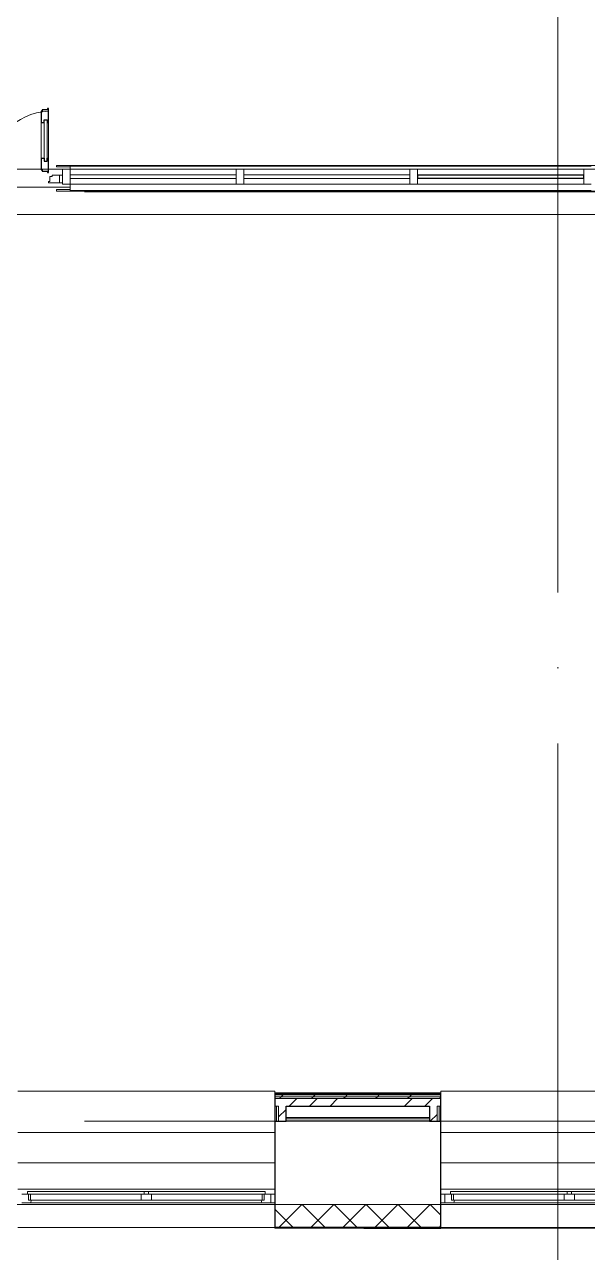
# Model space of a CAD drawing. Header units: millimetres. Extents: x -1073752 to 1436911, y -1379358 to 94781.
# Drawn here: x -901979 to -898253, y -1131856 to -1123731 of the extents above; entities that cross this region are included whole.
import ezdxf

# ---------------------------------------------------------------- set-up
doc = ezdxf.new("R2010")
doc.units = ezdxf.units.MM
doc.linetypes.add('ADSK_Линия сетки', pattern=[25, 20, -2.5, 0, -2.5])
doc.linetypes.add('ADSK_Сверху', pattern=[450, 300, -150])
for name, color, linetype, lineweight in [('_ Окна', 7, 'Continuous', 9), ('Витраж', 7, 'Continuous', 9), ('Двери', 252, 'Continuous', 9), ('Ограждение', 252, 'Continuous', 9), ('Окна', 7, 'Continuous', 9), ('Оси', 252, 'Continuous', 9), ('Панели витража', 7, 'Continuous', 9), ('Стены внутренние', 7, 'Continuous', 18), ('Стены наружные', 7, 'Continuous', 18), ('Стены разрез', 7, 'Continuous', 30), ('Стены штриховка', 7, 'Continuous', 9)]:
    doc.layers.add(name, color=color, linetype=linetype, lineweight=lineweight)
doc.layers.add('Двери открывание', color=7, linetype='Continuous', lineweight=9, true_color=0xc0c0c0)
doc.layers.add('Линии', color=7, linetype='Continuous', lineweight=9, true_color=0x00a600)

# ---------------------------------------------------------------- blocks, each defined once
blk = doc.blocks.new('3 этаж')
at = {"layer": '_ Окна', "color": 251, "lineweight": 18, "true_color": 0x636466}
for p, q in [((264633.8, -18245.4), (264595.8, -18245.4)), ((264641.8, -18286.4), (264641.8, -18245.4)), ((266199.8, -18245.4), (266199.8, -18286.4)), ((266245.8, -18245.4), (266207.8, -18245.4)), ((266245.8, -18303.4), (266245.8, -18245.4)), ((267433.8, -18245.4), (267395.8, -18245.4)), ((267395.8, -18245.4), (267395.8, -18303.4)), ((267441.8, -18286.4), (267441.8, -18245.4)), ((264595.8, -18303.4), (264655.2, -18303.4)), ((264653.8, -18286.4), (264641.8, -18286.4)), ((264655.2, -18303.4), (264659.8, -18286.4)), ((266181.8, -18286.4), (266186.3, -18303.4)), ((266186.3, -18303.4), (266245.8, -18303.4)), ((266199.8, -18286.4), (266187.8, -18286.4)), ((267395.8, -18303.4), (267455.2, -18303.4)), ((267453.8, -18286.4), (267441.8, -18286.4)), ((267455.2, -18303.4), (267459.8, -18286.4))]:
    blk.add_line(p, q, dxfattribs=at)
at = {"layer": '_ Окна', "color": 251, "true_color": 0x636466}
for p, q in [((266270.8, -18245.4), (266245.8, -18245.4)), ((266245.8, -18245.4), (266245.8, -18303.4)), ((267395.8, -18245.4), (267370.8, -18245.4)), ((267395.8, -18303.4), (267395.8, -18245.4)), ((266245.8, -18303.4), (266270.8, -18303.4)), ((267370.8, -18303.4), (267395.8, -18303.4))]:
    blk.add_line(p, q, dxfattribs=at)
at = {"layer": 'Витраж', "color": 251, "lineweight": 18, "true_color": 0x636466, "extrusion": (0, 0, -1)}
for p, q in [((264915.8, -11463.4), (264865.8, -11463.4)), ((264865.8, -11463.4), (264865.8, -11503.4)), ((264915.8, -11563.4), (264915.8, -11463.4)), ((266065.8, -11463.4), (266015.8, -11463.4)), ((266015.8, -11463.4), (266015.8, -11563.4)), ((266065.8, -11563.4), (266065.8, -11463.4)), ((267215.8, -11463.4), (267165.8, -11463.4)), ((267165.8, -11463.4), (267165.8, -11563.4)), ((267215.8, -11563.4), (267215.8, -11463.4)), ((268365.8, -11463.4), (268315.8, -11463.4)), ((268315.8, -11463.4), (268315.8, -11563.4)), ((264865.8, -11553.4), (264865.8, -11563.4)), ((264865.8, -11563.4), (264915.8, -11563.4)), ((266015.8, -11563.4), (266065.8, -11563.4)), ((267165.8, -11563.4), (267215.8, -11563.4)), ((268315.8, -11563.4), (268365.8, -11563.4))]:
    blk.add_line(p, q, dxfattribs=at)
at = {"layer": 'Витраж', "color": 251, "true_color": 0x636466}
for p, q in [((266015.8, -11463.4), (264915.8, -11463.4)), ((267165.8, -11463.4), (266065.8, -11463.4)), ((268315.8, -11463.4), (267215.8, -11463.4)), ((266015.8, -11563.4), (264915.8, -11563.4)), ((267165.8, -11563.4), (266065.8, -11563.4)), ((268315.8, -11563.4), (267215.8, -11563.4))]:
    blk.add_line(p, q, dxfattribs=at)
at = {"layer": 'Двери', "color": 251, "lineweight": 30, "true_color": 0x636466}
for p, q in [((264731.8, -11079.4), (264723.8, -11079.4)), ((264723.8, -11079.4), (264723.8, -11155.4)), ((264765.8, -11070.4), (264731.8, -11070.4)), ((264731.8, -11070.4), (264731.8, -11079.4)), ((264773.8, -11061.4), (264765.8, -11061.4)), ((264765.8, -11061.4), (264765.8, -11070.4)), ((264773.8, -11155.4), (264773.8, -11061.4)), ((264723.8, -11155.4), (264743.8, -11155.4)), ((264743.8, -11155.4), (264743.8, -11137.4)), ((264743.8, -11137.4), (264764.8, -11137.4)), ((264764.8, -11137.4), (264764.8, -11155.4)), ((264764.8, -11155.4), (264773.8, -11155.4)), ((264723.8, -11391.4), (264723.8, -11467.4)), ((264723.8, -11391.4), (264743.8, -11391.4)), ((264743.8, -11391.4), (264743.8, -11409.4)), ((264743.8, -11409.4), (264764.8, -11409.4)), ((264764.8, -11391.4), (264773.8, -11391.4)), ((264764.8, -11409.4), (264764.8, -11391.4)), ((264773.8, -11485.4), (264773.8, -11391.4)), ((264723.8, -11467.4), (264731.8, -11467.4)), ((264731.8, -11467.4), (264731.8, -11476.4)), ((264731.8, -11476.4), (264765.8, -11476.4)), ((264765.8, -11476.4), (264765.8, -11485.4)), ((264765.8, -11485.4), (264773.8, -11485.4))]:
    blk.add_line(p, q, dxfattribs=at)
at = {"layer": 'Двери', "color": 251, "true_color": 0x636466}
for p, q in [((264723.8, -11155.4), (264723.8, -11391.4)), ((264743.8, -11409.4), (264743.8, -11137.4)), ((264743.8, -11137.4), (264764.8, -11137.4)), ((264764.8, -11137.4), (264764.8, -11409.4)), ((264773.8, -11391.4), (264773.8, -11155.4)), ((264764.8, -11409.4), (264743.8, -11409.4)), ((264796.8, -11511.4), (264782.8, -11511.4)), ((264782.8, -11511.4), (264782.8, -11545.4)), ((264796.8, -11503.4), (264796.8, -11511.4)), ((264845.8, -11503.4), (264796.8, -11503.4)), ((264865.8, -11503.4), (264845.8, -11503.4)), ((264845.8, -11503.4), (264845.8, -11553.4)), ((264845.8, -11553.4), (264845.8, -11503.4)), ((264865.8, -11553.4), (264865.8, -11503.4)), ((264782.8, -11545.4), (264773.8, -11545.4)), ((264773.8, -11545.4), (264773.8, -11553.4)), ((264773.8, -11553.4), (264845.8, -11553.4)), ((264845.8, -11553.4), (264865.8, -11553.4))]:
    blk.add_line(p, q, dxfattribs=at)
at = {"layer": 'Двери открывание', "color": 251, "true_color": 0x636466}
blk.add_arc((264791.8, -11485.4), 406, 92.54104, 180, dxfattribs=at)
at = {"layer": 'Линии', "color": 251, "linetype": 'ADSK_Сверху', "ltscale": 200, "true_color": 0x636466}
for p, q in [((294550.8, -11463.4), (261340.8, -11463.4)), ((294550.8, -11763.4), (261340.8, -11763.4))]:
    blk.add_line(p, q, dxfattribs=at)
at = {"layer": 'Ограждение', "color": 251, "true_color": 0x636466}
for p, q in [((264825.8, -11448.4), (264825.8, -11438.4)), ((270160.8, -11438.4), (264825.8, -11438.4)), ((264825.8, -11448.4), (264915.8, -11448.4)), ((264825.8, -11608.4), (264825.8, -11598.4)), ((264915.8, -11598.4), (264825.8, -11598.4)), ((264825.8, -11608.4), (268570.8, -11608.4)), ((264570.8, -17563.4), (266270.8, -17563.4)), ((266270.8, -17563.4), (266270.8, -17578.4)), ((267370.8, -17578.4), (267370.8, -17563.4)), ((267370.8, -17563.4), (269070.8, -17563.4)), ((267295.8, -17738.4), (266345.8, -17738.4)), ((264570.8, -17838.4), (266270.8, -17838.4)), ((267370.8, -17838.4), (269070.8, -17838.4)), ((264570.8, -18038.4), (266270.8, -18038.4)), ((267370.8, -18038.4), (269070.8, -18038.4)), ((264570.8, -18213.4), (266270.8, -18213.4)), ((267370.8, -18213.4), (269070.8, -18213.4))]:
    blk.add_line(p, q, dxfattribs=at)
at = {"layer": 'Окна', "color": 251, "true_color": 0x636466}
for p, q in [((264633.8, -18228.4), (265405.8, -18228.4)), ((264633.8, -18245.4), (264633.8, -18228.4)), ((265405.8, -18245.4), (264633.8, -18245.4)), ((264653.8, -18286.4), (264653.8, -18245.4)), ((265385.8, -18245.4), (265385.8, -18286.4)), ((265405.8, -18228.4), (265435.8, -18228.4)), ((265405.8, -18228.4), (265405.8, -18245.4)), ((265435.8, -18245.4), (265405.8, -18245.4)), ((265435.8, -18228.4), (266207.8, -18228.4)), ((265435.8, -18245.4), (265435.8, -18228.4)), ((266207.8, -18245.4), (265435.8, -18245.4)), ((265455.8, -18286.4), (265455.8, -18245.4)), ((266187.8, -18245.4), (266187.8, -18286.4)), ((266207.8, -18228.4), (266207.8, -18245.4)), ((267433.8, -18228.4), (268205.8, -18228.4)), ((267433.8, -18245.4), (267433.8, -18228.4)), ((268205.8, -18245.4), (267433.8, -18245.4)), ((267453.8, -18286.4), (267453.8, -18245.4)), ((268185.8, -18245.4), (268185.8, -18286.4)), ((268205.8, -18228.4), (268235.8, -18228.4)), ((268205.8, -18228.4), (268205.8, -18245.4)), ((268235.8, -18245.4), (268205.8, -18245.4)), ((268235.8, -18228.4), (269007.8, -18228.4)), ((268235.8, -18245.4), (268235.8, -18228.4)), ((269007.8, -18245.4), (268235.8, -18245.4)), ((268255.8, -18286.4), (268255.8, -18245.4)), ((265385.8, -18286.4), (264653.8, -18286.4)), ((264655.2, -18303.4), (266186.3, -18303.4)), ((265455.8, -18286.4), (265385.8, -18286.4)), ((266187.8, -18286.4), (265455.8, -18286.4)), ((268185.8, -18286.4), (267453.8, -18286.4)), ((267455.2, -18303.4), (268986.3, -18303.4)), ((268255.8, -18286.4), (268185.8, -18286.4)), ((268987.8, -18286.4), (268255.8, -18286.4))]:
    blk.add_line(p, q, dxfattribs=at)
at = {"layer": 'Оси', "color": 251, "linetype": 'ADSK_Линия сетки', "ltscale": 200, "true_color": 0x636466}
for p, q in [((268145.8, -263.4), (268145.8, -30119.6)), ((314013.1, -11613.4), (237073.5, -11613.4)), ((314013.1, -17763.4), (237073.5, -17763.4))]:
    blk.add_line(p, q, dxfattribs=at)
at = {"layer": 'Панели витража', "color": 251, "lineweight": 18, "true_color": 0x636466}
for p, q in [((266015.8, -11500.9), (264915.8, -11500.9)), ((264915.8, -11500.9), (264915.8, -11525.9)), ((264915.8, -11525.9), (266015.8, -11525.9)), ((266015.8, -11525.9), (266015.8, -11500.9)), ((267165.8, -11500.9), (266065.8, -11500.9)), ((266065.8, -11500.9), (266065.8, -11525.9)), ((266065.8, -11525.9), (267165.8, -11525.9)), ((267165.8, -11525.9), (267165.8, -11500.9))]:
    blk.add_line(p, q, dxfattribs=at)
at = {"layer": 'Стены внутренние', "color": 251, "lineweight": 30, "true_color": 0x636466}
for p, q in [((266270.8, -17763.4), (266270.8, -18465.4)), ((267295.8, -17763.4), (266345.8, -17763.4)), ((267370.8, -18465.4), (267370.8, -17763.4)), ((266270.8, -18465.4), (267370.8, -18465.4))]:
    blk.add_line(p, q, dxfattribs=at)
at = {"layer": 'Стены внутренние', "color": 251, "true_color": 0x636466}
for p, q in [((267370.8, -18313.4), (243595.8, -18313.4)), ((271900.8, -18313.4), (266270.8, -18313.4)), ((266270.8, -18465.4), (264570.8, -18465.4)), ((269070.8, -18465.4), (267370.8, -18465.4))]:
    blk.add_line(p, q, dxfattribs=at)
at = {"layer": 'Стены внутренние', "color": 251, "linetype": 'Continuous', "lineweight": 9, "true_color": 0x636466}
for p, q in [((266389.6, -18463.4), (266270.8, -18344.7)), ((266300.1, -18463.4), (266450.1, -18313.4)), ((266601.7, -18463.4), (266451.7, -18313.4)), ((266512.2, -18463.4), (266662.2, -18313.4)), ((266813.8, -18463.4), (266663.8, -18313.4)), ((266724.4, -18463.4), (266874.4, -18313.4)), ((267025.9, -18463.4), (266875.9, -18313.4)), ((266936.5, -18463.4), (267086.5, -18313.4)), ((267238.1, -18463.4), (267088.1, -18313.4)), ((267148.6, -18463.4), (267298.6, -18313.4)), ((267370.8, -18384), (267300.2, -18313.4)), ((266387.3, -18463.4), (266386.1, -18465.4)), ((267229.2, -18465.4), (267228.1, -18463.4)), ((267360.8, -18463.4), (267368.8, -18455.4))]:
    blk.add_line(p, q, dxfattribs=at)
at = {"layer": 'Стены наружные', "color": 251, "true_color": 0x636466}
for p, q in [((264915.8, -11443.4), (264915.8, -11463.4)), ((264915.8, -11443.4), (268365.8, -11443.4)), ((263507.8, -11463.4), (264723.8, -11463.4)), ((264773.8, -11463.4), (264865.8, -11463.4)), ((264915.8, -11583.4), (263320.8, -11583.4)), ((264915.8, -11563.4), (264915.8, -11603.4)), ((268365.8, -11603.4), (264915.8, -11603.4)), ((266345.8, -17748.4), (267295.8, -17748.4)), ((266270.8, -18470.4), (266270.8, -18465.4)), ((266860.8, -18470.4), (266270.8, -18470.4)), ((269070.8, -18470.4), (267370.8, -18470.4))]:
    blk.add_line(p, q, dxfattribs=at)
at = {"layer": 'Стены наружные', "color": 251, "lineweight": 30, "true_color": 0x636466}
for p, q in [((267370.8, -17578.4), (266270.8, -17578.4)), ((266270.8, -17578.4), (266270.8, -17763.4)), ((267370.8, -17763.4), (267370.8, -17578.4)), ((266345.8, -17663.4), (267295.8, -17663.4)), ((266345.8, -17763.4), (266345.8, -17663.4)), ((267295.8, -17663.4), (267295.8, -17763.4)), ((266270.8, -17763.4), (266345.8, -17763.4)), ((267295.8, -17763.4), (267370.8, -17763.4)), ((266860.8, -18465.4), (266860.8, -18470.4)), ((266860.8, -18470.4), (267370.8, -18470.4)), ((267370.8, -18465.4), (267370.8, -18470.4))]:
    blk.add_line(p, q, dxfattribs=at)
at = {"layer": 'Стены наружные', "color": 251, "linetype": 'Continuous', "lineweight": 9, "true_color": 0x636466}
for p, q in [((266301.6, -17613.4), (266314.1, -17600.9)), ((266314.1, -17600.9), (266326.6, -17588.4)), ((266326.6, -17588.4), (266331.6, -17583.4)), ((266331.6, -17583.4), (266336.6, -17578.4)), ((266366.9, -17663.4), (266416.9, -17613.4)), ((266402.3, -17583.4), (266407.3, -17578.4)), ((266473, -17583.4), (266478, -17578.4)), ((266501.9, -17663.4), (266551.9, -17613.4)), ((266513.7, -17613.4), (266526.2, -17600.9)), ((266526.2, -17600.9), (266538.7, -17588.4)), ((266543.7, -17583.4), (266548.7, -17578.4)), ((266614.4, -17583.4), (266619.4, -17578.4)), ((266636.8, -17663.4), (266686.8, -17613.4)), ((266685.1, -17583.4), (266690.1, -17578.4)), ((266725.8, -17613.4), (266738.3, -17600.9)), ((266738.3, -17600.9), (266750.8, -17588.4)), ((266750.8, -17588.4), (266755.8, -17583.4)), ((266755.8, -17583.4), (266760.8, -17578.4)), ((266826.5, -17583.4), (266831.5, -17578.4)), ((266897.3, -17583.4), (266902.3, -17578.4)), ((266938, -17613.4), (266950.5, -17600.9)), ((266950.5, -17600.9), (266963, -17588.4)), ((266968, -17583.4), (266973, -17578.4)), ((267038.7, -17583.4), (267043.7, -17578.4)), ((267109.4, -17583.4), (267114.4, -17578.4)), ((267130.3, -17663.4), (267180.3, -17613.4)), ((267150.1, -17613.4), (267162.6, -17600.9)), ((267162.6, -17600.9), (267175.1, -17588.4)), ((267175.1, -17588.4), (267180.1, -17583.4)), ((267180.1, -17583.4), (267185.1, -17578.4)), ((267250.8, -17583.4), (267255.8, -17578.4)), ((267265.2, -17663.4), (267315.2, -17613.4)), ((267321.5, -17583.4), (267326.5, -17578.4)), ((267362.2, -17613.4), (267370.8, -17604.9)), ((266295.8, -17734.6), (266345.8, -17684.6)), ((267300.1, -17763.4), (267345.8, -17717.8)), ((267232.1, -18470.4), (267229.2, -18465.4))]:
    blk.add_line(p, q, dxfattribs=at)
at = {"layer": 'Стены разрез', "color": 251, "true_color": 0x636466}
for p, q in [((268315.8, -11503.4), (267215.8, -11503.4)), ((267215.8, -11503.4), (267215.8, -11523.4)), ((267215.8, -11523.4), (268315.8, -11523.4)), ((268315.8, -11523.4), (268315.8, -11503.4))]:
    blk.add_line(p, q, dxfattribs=at)
at = {"layer": 'Стены штриховка', "color": 251, "true_color": 0x636466}
for p, q in [((267370.8, -17583.4), (266270.8, -17583.4)), ((266270.8, -17588.4), (267370.8, -17588.4)), ((267370.8, -17588.4), (266270.8, -17588.4)), ((266270.8, -17600.9), (267370.8, -17600.9)), ((266270.8, -17613.4), (267370.8, -17613.4)), ((266295.8, -17663.4), (266270.8, -17663.4)), ((266283.3, -17663.4), (266283.3, -17763.4)), ((266295.8, -17663.4), (266295.8, -17763.4)), ((267370.8, -17663.4), (267345.8, -17663.4)), ((267345.8, -17663.4), (267345.8, -17763.4)), ((267358.3, -17663.4), (267358.3, -17763.4)), ((266272.8, -18389.4), (266270.8, -18389.4)), ((266272.8, -18389.4), (266272.8, -18463.4)), ((267370.8, -18389.4), (267368.8, -18389.4)), ((267368.8, -18463.4), (267368.8, -18389.4)), ((266272.8, -18463.4), (267368.8, -18463.4))]:
    blk.add_line(p, q, dxfattribs=at)

msp = doc.modelspace()

# ---------------------------------------------------------------- block references
msp.add_blockref('3 этаж', (-1166593.9, -1113224.3))

doc.saveas('drawing.dxf')
